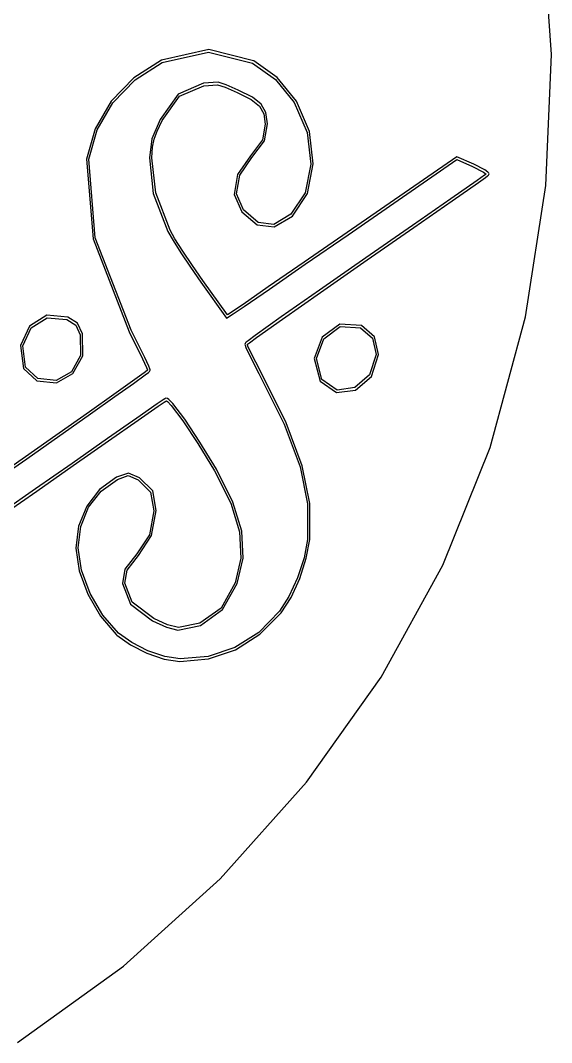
# Model space of a CAD drawing. Extents: x 23 to 468, y 457 to 580.
# Drawn here: x 444.56 to 468.27, y 464.63 to 510.26 of the extents above; entities that cross this region are included whole.
import ezdxf

# ---------------------------------------------------------------- set-up
doc = ezdxf.new("R2010")
doc.units = 0
doc.layers.get('0').update_dxf_attribs({"linetype": 'CONTINUOUS'})

msp = doc.modelspace()

# ---------------------------------------------------------------- linework, layer by layer
at = {"color": 0}
for p, q in [((468.267, 508.744), (467.864, 514.541)), ((452.967, 508.963), (450.85, 508.487)), ((450.882, 508.381), (452.956, 508.85)), ((452.956, 508.85), (454.914, 508.36)), ((454.967, 508.462), (452.967, 508.963)), ((450.85, 508.487), (449.615, 507.704)), ((449.672, 507.615), (450.882, 508.381)), ((454.914, 508.36), (455.937, 507.63)), ((454.97, 508.462), (454.967, 508.462)), ((456.011, 507.721), (454.97, 508.462)), ((468.016, 502.892), (468.267, 508.744)), ((449.615, 507.704), (448.606, 506.656)), ((448.684, 506.589), (449.672, 507.615)), ((452.734, 507.464), (451.601, 506.966)), ((453.39, 507.506), (452.734, 507.464)), ((453.746, 507.393), (453.39, 507.506)), ((455.937, 507.63), (456.784, 506.596)), ((456.875, 506.666), (456.011, 507.721)), ((451.601, 506.966), (450.79, 505.841)), ((451.661, 506.878), (452.744, 507.351)), ((452.744, 507.351), (453.362, 507.393)), ((453.362, 507.393), (453.704, 507.28)), ((453.704, 507.28), (454.23, 507.051)), ((454.275, 507.157), (453.746, 507.393)), ((454.23, 507.051), (454.858, 506.734)), ((454.914, 506.836), (454.275, 507.157)), ((448.606, 506.656), (447.887, 505.421)), ((447.978, 505.382), (448.684, 506.589)), ((450.882, 505.795), (451.661, 506.878)), ((454.858, 506.734), (455.228, 506.437)), ((455.306, 506.525), (454.914, 506.836)), ((455.51, 506.151), (455.306, 506.525)), ((456.784, 506.596), (457.355, 505.259)), ((457.458, 505.301), (456.875, 506.666)), ((455.228, 506.437), (455.418, 506.102)), ((455.418, 506.102), (455.486, 505.633)), ((455.588, 505.654), (455.51, 506.151)), ((450.79, 505.841), (450.423, 504.984)), ((450.656, 505.322), (450.882, 505.795)), ((455.486, 505.633), (455.366, 504.931)), ((455.454, 504.889), (455.588, 505.654)), ((447.887, 505.421), (447.513, 504.074)), ((447.615, 504.07), (447.978, 505.382)), ((450.522, 504.963), (450.656, 505.322)), ((457.355, 505.259), (457.514, 503.851)), ((457.62, 503.858), (457.458, 505.301)), ((450.423, 504.984), (450.314, 504.127)), ((450.455, 504.606), (450.522, 504.963)), ((455.366, 504.931), (454.822, 504.218)), ((454.882, 504.141), (455.454, 504.889)), ((450.42, 504.13), (450.455, 504.606)), ((447.513, 504.074), (447.802, 500.511)), ((447.901, 500.553), (447.615, 504.07)), ((450.314, 504.127), (450.49, 502.532)), ((450.596, 502.574), (450.42, 504.13)), ((454.822, 504.218), (454.254, 503.389)), ((454.346, 503.35), (454.882, 504.141)), ((457.514, 503.851), (457.267, 502.571)), ((457.366, 502.532), (457.62, 503.858)), ((464.04, 504.179), (459.14, 500.793)), ((459.186, 500.698), (464.037, 504.052)), ((464.037, 504.052), (464.742, 503.738)), ((464.792, 503.844), (464.04, 504.179)), ((465.289, 503.594), (464.792, 503.844)), ((454.254, 503.389), (454.103, 502.497)), ((454.201, 502.518), (454.346, 503.35)), ((464.742, 503.738), (465.226, 503.491)), ((465.272, 503.35), (464.947, 503.125)), ((465.226, 503.491), (465.349, 503.407)), ((465.349, 503.407), (465.272, 503.35)), ((465.427, 503.495), (465.289, 503.594)), ((465.324, 503.259), (465.413, 503.322)), ((465.413, 503.322), (465.441, 503.34)), ((465.466, 503.449), (465.427, 503.495)), ((465.441, 503.34), (465.459, 503.354)), ((465.459, 503.354), (465.476, 503.41)), ((465.476, 503.41), (465.466, 503.449)), ((464.947, 503.125), (463.776, 502.303)), ((463.829, 502.207), (465, 503.026)), ((465, 503.026), (465.324, 503.259)), ((467.102, 497.025), (468.016, 502.892)), ((450.49, 502.532), (451.139, 500.842)), ((451.235, 500.906), (450.596, 502.574)), ((454.103, 502.497), (454.445, 501.721)), ((454.522, 501.802), (454.201, 502.518)), ((457.267, 502.571), (456.632, 501.611)), ((456.696, 501.523), (457.366, 502.532)), ((463.776, 502.303), (462.065, 501.11)), ((462.114, 501.015), (463.829, 502.207)), ((454.445, 501.721), (455.119, 501.135)), ((455.164, 501.244), (454.522, 501.802)), ((456.632, 501.611), (455.87, 501.153)), ((455.884, 501.043), (456.696, 501.523)), ((455.119, 501.135), (455.884, 501.043)), ((455.87, 501.153), (455.164, 501.244)), ((462.065, 501.11), (459.983, 499.667)), ((451.139, 500.842), (451.369, 500.447)), ((451.457, 500.521), (451.235, 500.906)), ((459.14, 500.793), (457.225, 499.47)), ((457.271, 499.378), (459.186, 500.698)), ((460.036, 499.572), (462.114, 501.015)), ((447.802, 500.511), (449.404, 496.369)), ((449.495, 496.432), (447.901, 500.553)), ((451.369, 500.447), (451.721, 499.89)), ((451.81, 499.967), (451.457, 500.521)), ((451.721, 499.89), (452.155, 499.244)), ((452.243, 499.318), (451.81, 499.967)), ((459.983, 499.667), (457.906, 498.221)), ((452.155, 499.244), (452.617, 498.581)), ((452.706, 498.658), (452.243, 499.318)), ((457.225, 499.47), (455.623, 498.366)), ((455.669, 498.267), (457.271, 499.378)), ((457.958, 498.126), (460.036, 499.572)), ((452.617, 498.581), (453.76, 496.976)), ((453.796, 497.124), (452.706, 498.658)), ((455.623, 498.366), (454.494, 497.59)), ((454.54, 497.494), (455.669, 498.267)), ((457.906, 498.221), (456.202, 497.025)), ((456.255, 496.926), (457.958, 498.126)), ((454.053, 497.163), (454.54, 497.494)), ((454.494, 497.59), (454.159, 497.36)), ((445.735, 497.103), (444.966, 496.609)), ((445.04, 496.535), (445.749, 496.993)), ((446.68, 497.022), (445.735, 497.103)), ((445.749, 496.993), (446.631, 496.912)), ((447.107, 496.746), (446.68, 497.022)), ((453.76, 496.976), (454.053, 497.163)), ((454.011, 497.261), (453.796, 497.124)), ((454.159, 497.36), (454.011, 497.261)), ((456.202, 497.025), (455.041, 496.2)), ((465.526, 491.204), (467.102, 497.025)), ((444.966, 496.609), (444.56, 495.748)), ((444.659, 495.737), (445.04, 496.535)), ((446.631, 496.912), (447.029, 496.662)), ((447.029, 496.662), (447.22, 496.228)), ((447.322, 496.274), (447.107, 496.746)), ((455.097, 496.104), (456.255, 496.926)), ((458.809, 496.708), (458.029, 496.118)), ((458.107, 496.051), (458.826, 496.598)), ((459.789, 496.648), (458.809, 496.708)), ((458.826, 496.598), (459.736, 496.542)), ((459.736, 496.542), (460.276, 496.076)), ((460.364, 496.14), (459.789, 496.648)), ((447.22, 496.228), (447.241, 495.311)), ((447.34, 495.293), (447.322, 496.274)), ((449.404, 496.369), (450.014, 495.155)), ((450.106, 495.219), (449.495, 496.432)), ((455.041, 496.2), (454.72, 495.967)), ((454.776, 495.872), (455.097, 496.104)), ((458.029, 496.118), (457.666, 495.169)), ((457.768, 495.177), (458.107, 496.051)), ((460.276, 496.076), (460.435, 495.349)), ((460.537, 495.356), (460.364, 496.14)), ((444.56, 495.748), (444.694, 494.732)), ((444.789, 494.792), (444.659, 495.737)), ((454.586, 495.847), (454.579, 495.797)), ((454.579, 495.797), (454.586, 495.762)), ((454.6, 495.868), (454.586, 495.847)), ((454.586, 495.762), (454.618, 495.67)), ((454.611, 495.879), (454.6, 495.868)), ((454.635, 495.9), (454.611, 495.879)), ((454.618, 495.67), (454.748, 495.381)), ((454.72, 495.967), (454.635, 495.9)), ((454.688, 495.804), (454.692, 495.808)), ((454.716, 495.723), (454.688, 495.804)), ((454.692, 495.808), (454.776, 495.872)), ((454.843, 495.441), (454.716, 495.723)), ((447.241, 495.311), (446.839, 494.584)), ((446.902, 494.506), (447.34, 495.293)), ((450.014, 495.155), (450.19, 494.771)), ((450.282, 494.827), (450.106, 495.219)), ((454.748, 495.381), (455.193, 494.506)), ((455.288, 494.573), (454.843, 495.441)), ((457.666, 495.169), (457.934, 494.153)), ((458.018, 494.231), (457.768, 495.177)), ((460.435, 495.349), (460.139, 494.436)), ((460.223, 494.376), (460.537, 495.356)), ((444.694, 494.732), (445.287, 494.178)), ((445.34, 494.284), (444.789, 494.792)), ((450.19, 494.771), (450.233, 494.661)), ((450.236, 494.651), (450.215, 494.637)), ((450.233, 494.661), (450.236, 494.651)), ((450.328, 494.711), (450.282, 494.827)), ((450.342, 494.672), (450.328, 494.711)), ((450.338, 494.616), (450.346, 494.651)), ((450.346, 494.651), (450.342, 494.672)), ((446.155, 494.192), (445.34, 494.284)), ((446.839, 494.584), (446.155, 494.192)), ((446.165, 494.079), (446.902, 494.506)), ((450.077, 494.531), (449.555, 494.153)), ((449.605, 494.058), (450.13, 494.439)), ((450.215, 494.637), (450.077, 494.531)), ((450.13, 494.439), (450.268, 494.545)), ((450.268, 494.545), (450.307, 494.577)), ((450.307, 494.577), (450.321, 494.591)), ((450.321, 494.591), (450.338, 494.616)), ((455.193, 494.506), (456.325, 492.234)), ((456.42, 492.294), (455.288, 494.573)), ((458.692, 493.765), (458.018, 494.231)), ((460.139, 494.436), (459.479, 493.871)), ((459.511, 493.765), (460.223, 494.376)), ((445.287, 494.178), (446.165, 494.079)), ((449.555, 494.153), (448.73, 493.564)), ((448.779, 493.469), (449.605, 494.058)), ((457.934, 494.153), (458.661, 493.656)), ((458.661, 493.656), (459.511, 493.765)), ((459.479, 493.871), (458.692, 493.765)), ((448.73, 493.564), (447.64, 492.792)), ((447.689, 492.697), (448.779, 493.469)), ((450.924, 493.321), (450.663, 493.141)), ((450.998, 493.37), (450.924, 493.321)), ((451.037, 493.395), (450.998, 493.37)), ((451.118, 493.391), (451.037, 493.395)), ((451.044, 493.272), (451.072, 493.289)), ((451.072, 493.289), (451.072, 493.282)), ((451.072, 493.282), (451.118, 493.25)), ((451.189, 493.346), (451.118, 493.391)), ((451.365, 493.162), (451.189, 493.346)), ((450.663, 493.141), (449.756, 492.513)), ((449.806, 492.414), (450.712, 493.046)), ((450.712, 493.046), (450.973, 493.222)), ((450.973, 493.222), (451.044, 493.272)), ((451.118, 493.25), (451.287, 493.077)), ((451.287, 493.077), (451.806, 492.39)), ((451.891, 492.467), (451.365, 493.162)), ((447.64, 492.792), (444.789, 490.788)), ((444.839, 490.696), (447.689, 492.697)), ((449.756, 492.513), (448.444, 491.596)), ((448.493, 491.501), (449.806, 492.414)), ((451.806, 492.39), (452.48, 491.374)), ((452.568, 491.444), (451.891, 492.467)), ((456.325, 492.234), (457.038, 490.343)), ((457.136, 490.386), (456.42, 492.294)), ((448.444, 491.596), (446.867, 490.488)), ((446.917, 490.396), (448.493, 491.501)), ((452.48, 491.374), (453.214, 490.16)), ((453.305, 490.231), (452.568, 491.444)), ((463.412, 485.948), (465.526, 491.204)), ((444.789, 490.788), (441.272, 488.333)), ((441.318, 488.237), (444.839, 490.696)), ((446.867, 490.488), (445.234, 489.349)), ((445.287, 489.253), (446.917, 490.396)), ((453.214, 490.16), (453.944, 488.707)), ((454.039, 488.763), (453.305, 490.231)), ((457.038, 490.343), (457.369, 488.678)), ((457.475, 488.7), (457.136, 490.386)), ((448.853, 489.867), (448.091, 489.327)), ((448.155, 489.246), (448.885, 489.765)), ((449.386, 490.058), (448.853, 489.867)), ((448.885, 489.765), (449.372, 489.945)), ((449.372, 489.945), (449.816, 489.751)), ((449.873, 489.85), (449.386, 490.058)), ((449.816, 489.751), (450.37, 489.204)), ((450.465, 489.271), (449.873, 489.85)), ((445.234, 489.349), (443.784, 488.336)), ((443.837, 488.244), (445.287, 489.253)), ((448.091, 489.327), (447.516, 488.583)), ((447.601, 488.534), (448.155, 489.246)), ((450.37, 489.204), (450.508, 488.371)), ((450.61, 488.382), (450.465, 489.271)), ((454.434, 487.458), (454.039, 488.763)), ((447.516, 488.583), (447.153, 487.691)), ((447.252, 487.673), (447.601, 488.534)), ((450.508, 488.371), (450.317, 487.303)), ((450.409, 487.267), (450.61, 488.382)), ((453.944, 488.707), (454.335, 487.43)), ((457.369, 488.678), (457.373, 487.098)), ((457.479, 487.098), (457.475, 488.7)), ((447.153, 487.691), (447.036, 486.703)), ((447.139, 486.717), (447.252, 487.673)), ((454.335, 487.43), (454.395, 486.265)), ((454.498, 486.265), (454.434, 487.458)), ((450.317, 487.303), (449.76, 486.452)), ((449.827, 486.375), (450.409, 487.267)), ((457.373, 487.098), (457.218, 486.279)), ((457.32, 486.255), (457.479, 487.098)), ((447.036, 486.703), (447.181, 485.694)), ((447.287, 485.729), (447.139, 486.717)), ((449.76, 486.452), (449.224, 485.771)), ((449.319, 485.726), (449.827, 486.375)), ((454.395, 486.265), (454.145, 485.161)), ((454.24, 485.126), (454.498, 486.265)), ((457.218, 486.279), (456.925, 485.387)), ((457.027, 485.352), (457.32, 486.255)), ((447.181, 485.694), (447.566, 484.646)), ((447.668, 484.688), (447.287, 485.729)), ((449.224, 485.771), (449.121, 485.129)), ((449.224, 485.147), (449.319, 485.726)), ((460.664, 480.945), (463.412, 485.948)), ((449.121, 485.129), (449.464, 484.212)), ((449.545, 484.293), (449.224, 485.147)), ((454.145, 485.161), (453.513, 484.032)), ((453.58, 483.962), (454.24, 485.126)), ((456.925, 485.387), (456.544, 484.551)), ((456.639, 484.501), (457.027, 485.352)), ((447.566, 484.646), (448.134, 483.662)), ((448.236, 483.711), (447.668, 484.688)), ((449.464, 484.212), (450.458, 483.464)), ((450.511, 483.567), (449.545, 484.293)), ((456.544, 484.551), (456.124, 483.891)), ((456.202, 483.817), (456.639, 484.501)), ((448.934, 482.91), (448.236, 483.711)), ((453.513, 484.032), (452.561, 483.362)), ((452.589, 483.256), (453.58, 483.962)), ((456.124, 483.891), (455.193, 482.946)), ((455.249, 482.858), (456.202, 483.817)), ((448.134, 483.662), (448.836, 482.847)), ((450.458, 483.464), (451.083, 483.175)), ((451.125, 483.284), (450.511, 483.567)), ((451.612, 483.161), (451.125, 483.284)), ((451.591, 483.048), (452.589, 483.256)), ((452.561, 483.362), (451.612, 483.161)), ((448.836, 482.847), (448.836, 482.847)), ((448.836, 482.847), (448.864, 482.819)), ((448.864, 482.819), (449.467, 482.385)), ((449.524, 482.491), (448.934, 482.91)), ((451.083, 483.175), (451.591, 483.048)), ((455.193, 482.946), (454.124, 482.268)), ((454.156, 482.166), (455.249, 482.858)), ((449.467, 482.385), (450.204, 482.014)), ((450.25, 482.127), (449.524, 482.491)), ((450.204, 482.014), (450.973, 481.75)), ((451.009, 481.866), (450.25, 482.127)), ((454.124, 482.268), (452.942, 481.866)), ((452.953, 481.757), (454.156, 482.166)), ((450.973, 481.75), (451.668, 481.64)), ((451.683, 481.757), (451.009, 481.866)), ((451.668, 481.64), (452.953, 481.757)), ((452.942, 481.866), (451.683, 481.757)), ((457.334, 476.257), (460.664, 480.945)), ((453.478, 471.939), (457.334, 476.257)), ((449.157, 468.044), (453.478, 471.939)), ((444.426, 464.633), (449.157, 468.044))]:
    msp.add_line(p, q, dxfattribs=at)

doc.saveas('drawing.dxf')
